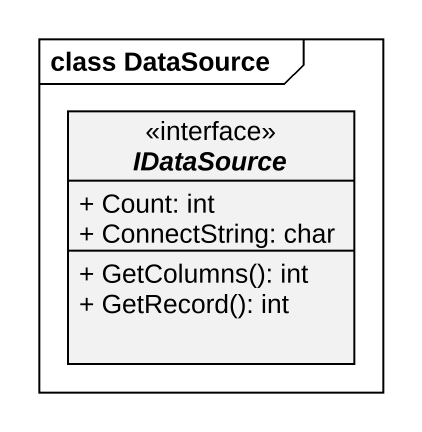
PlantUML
@startuml
mainframe class DataSource
hide circle
hide empty members
skinparam classAttributeIconSize 0
interface IDataSource {
  + Count: int
  + ConnectString: char
  + GetColumns(): int
  + GetRecord(): int
}
@enduml
